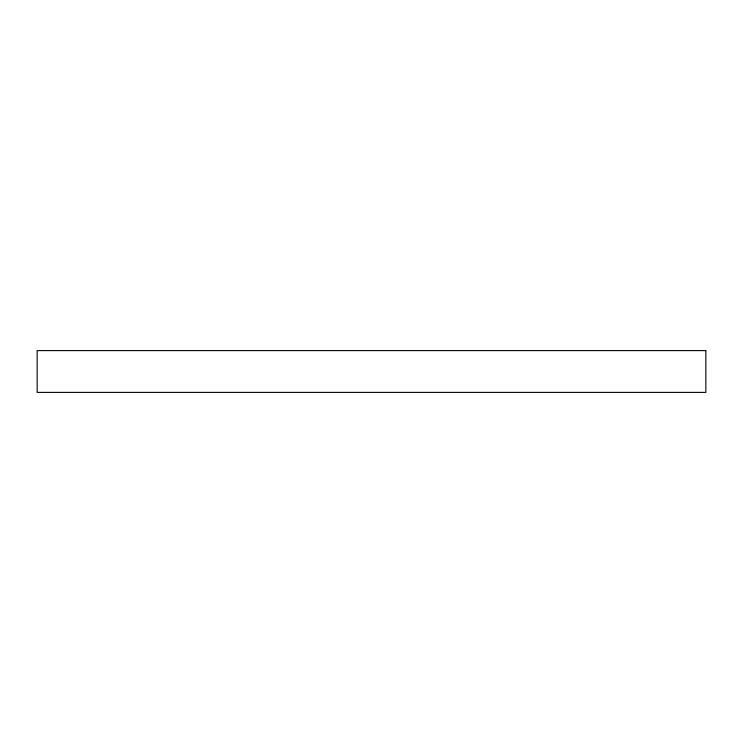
<?xml version="1.0" encoding="UTF-8"?>
<svg xmlns="http://www.w3.org/2000/svg" width="743" height="743" viewBox="0 0 743 743"><rect width="100%" height="100%" fill="white"/><g stroke="black" fill="none" stroke-linecap="round" stroke-linejoin="round"><path stroke-width="1.11" d="M705.85 350.603L37.15 350.603L37.15 392.397L705.85 392.397L705.85 350.603"/></g></svg>
